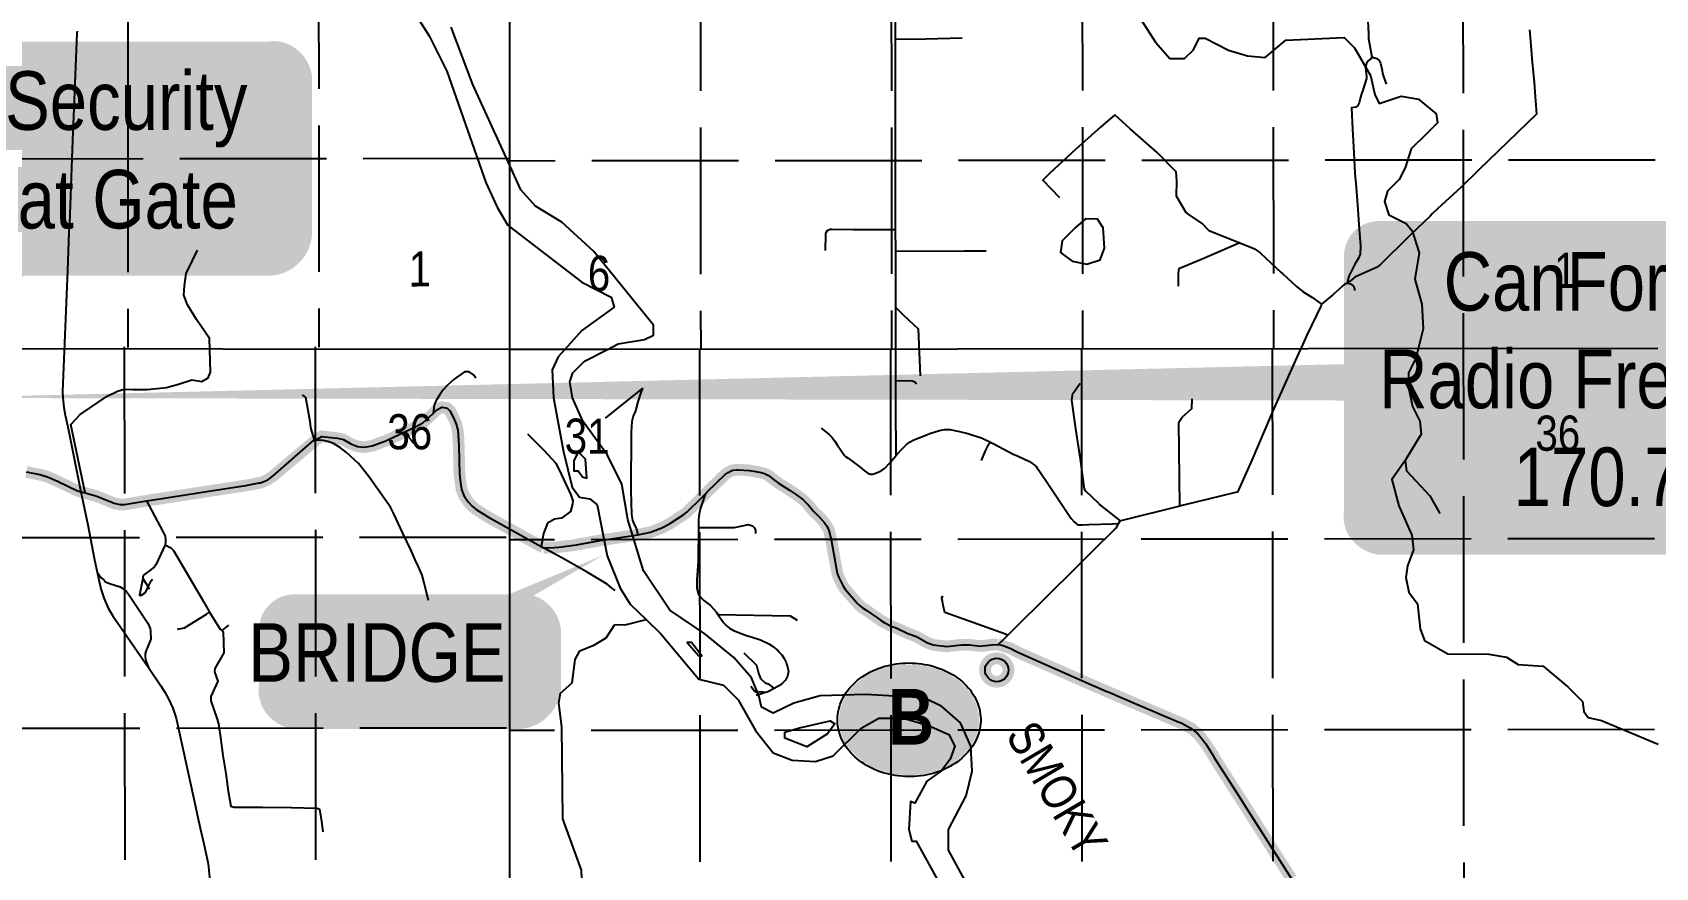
# Model space of a CAD drawing. Extents: x 408473 to 428843, y 6046006 to 6059852.
# Drawn here: x 422625 to 422901.7, y 6051118.6 to 6051261.1 of the extents above; entities that cross this region are included whole.
import ezdxf
from ezdxf.enums import TextEntityAlignment as Align

# ---------------------------------------------------------------- set-up
doc = ezdxf.new("R2010")
doc.units = 0
doc.header["$LTSCALE"] = 5
doc.linetypes.add('foc-UNSURVEYED', pattern=[12.5, 10, -2.5])
doc.layers.add('2', color=7, linetype='Continuous', true_color=0x6e6e6e)
for name, color, linetype in [('20', 160, 'Continuous'), ('27', 7, 'Continuous'), ('35', 37, 'Continuous'), ('36', 37, 'Continuous'), ('39', 28, 'Continuous'), ('L-USEC', 7, 'foc-UNSURVEYED'), ('P-PROPOSED', 10, 'Continuous'), ('T-WATER', 160, 'Continuous')]:
    doc.layers.add(name, color=color, linetype=linetype)
doc.styles.add('80', font='ARIALN.TTF', dxfattribs={"height": 10})
doc.styles.add('BOLD', font='ARIALNB.TTF')
doc.linetypes.add('TRACKS', pattern='A,3.81,[130,ltypeshp1.shx,S=6.35,R=0,X=0,Y=0],3.81', length=7.62)

# ---------------------------------------------------------------- blocks, each defined once
blk = doc.blocks.new('AA')
at = {"const_width": 4}
blk.add_lwpolyline([(-1, 0, 1), (1, 0, 1)], format="xyb", close=True, dxfattribs=at)
blk.add_circle((0, 0), 2)
blk = doc.blocks.new('Route_Letters')
h = blk.add_hatch(color=255)
h.dxf.hatch_style = 1
edge = h.paths.add_edge_path()
edge.add_ellipse((-0.12, 0.46), major_axis=(-11.97, 0), ratio=0.789318, start_angle=0, end_angle=360)
at = {"color": 5}
blk.add_open_spline([(-12.34, 0.46), (-12.34, -0.25), (-12.24, -0.97), (-11.72, -2.79), (-11.14, -3.88), (-9.56, -5.81), (-8.54, -6.66), (-6.22, -8.02), (-4.9, -8.54), (-2.12, -9.17), (-0.66, -9.3), (2.22, -9.13), (3.64, -8.84), (6.27, -7.89), (7.48, -7.22), (9.54, -5.6), (10.38, -4.64), (11.6, -2.54), (11.97, -1.4), (12.18, 0.91), (12.02, 2.08), (11.2, 4.3), (10.54, 5.35), (8.8, 7.2), (7.72, 7.99), (5.29, 9.24), (3.93, 9.68), (1.11, 10.18), (-0.35, 10.23), (-3.22, 9.91), (-4.61, 9.55), (-7.16, 8.47), (-8.32, 7.75), (-10.24, 6.02), (-11, 5.02), (-12.05, 2.86), (-12.32, 1.7), (-12.34, 0.52), (-12.34, 0.49), (-12.34, 0.46)], degree=3, knots=[0, 0, 0, 0, 0.219529, 0.219529, 0.575727, 0.575727, 0.931924, 0.931924, 1.288121, 1.288121, 1.644318, 1.644318, 2.000515, 2.000515, 2.356712, 2.356712, 2.712909, 2.712909, 3.069107, 3.069107, 3.425304, 3.425304, 3.781501, 3.781501, 4.137698, 4.137698, 4.493895, 4.493895, 4.850092, 4.850092, 5.20629, 5.20629, 5.562487, 5.562487, 5.918684, 5.918684, 6.274881, 6.274881, 6.283185, 6.283185, 6.283185, 6.283185], dxfattribs=at)
at = {"color": 14, "style": 'BOLD'}
blk.add_attdef('A', text='', height=9.5, dxfattribs=at).set_placement((0.22, 0.98), align=Align.MIDDLE)
blk = doc.blocks.new('*U81')
h = blk.add_hatch(color=255)
edge = h.paths.add_edge_path()
edge.add_line((-24, -20), (24, -20))
edge.add_arc((24, -14), 6, 270, 360)
edge.add_line((30, -14), (30, 12.5))
edge.add_arc((24, 12.5), 6, 0, 90)
edge.add_line((24, 18.5), (-24, 18.5))
edge.add_arc((-24, 12.5), 6, 90, 180)
edge.add_line((-30, 12.5), (-30, -14))
edge.add_arc((-24, -14), 6, 180, 270)
at = {"color": 1, "flags": 128}
blk.add_lwpolyline([(-24, -20, 3, 3, 0), (24, -20, 3, 3, 0.414214), (30, -14, 3, 3, 0), (30, 12.5, 3, 0, 0.414214), (24, 18.5, 0, 0, 0), (-24, 18.5, 0, 0, 0.414214), (-30, 12.5, 0, 0, 0), (-30, -14, 0, 3, 0.414214)], format="xyseb", close=True, dxfattribs=at)
for points in [[(-38.78, -41.03, 0, 7.5, 0), (0, 0, 0, 0, 0)], [(2.21, -8.77, 0, 7.5, 0), (0, 0, 0, 0, 0)]]:
    blk.add_lwpolyline(points, format="xyseb", dxfattribs=at)
at = {"color": 1, "style": '80'}
blk.add_attdef('ENTER_TEXT_001', (-26.85, -4.92), '', height=10, dxfattribs=at)
blk = doc.blocks.new('*U82')
h = blk.add_hatch(color=255)
edge = h.paths.add_edge_path()
edge.add_line((-44, -28.5), (44, -28.5))
edge.add_arc((44, -22.5), 6, 270, 360)
edge.add_line((50, -22.5), (50, 21))
edge.add_arc((44, 21), 6, 0, 90)
edge.add_line((44, 27), (-44, 27))
edge.add_arc((-44, 21), 6, 90, 180)
edge.add_line((-50, 21), (-50, -22.5))
edge.add_arc((-44, -22.5), 6, 180, 270)
at = {"color": 1, "flags": 128}
blk.add_lwpolyline([(-44, -28.5, 3, 3, 0), (44, -28.5, 3, 3, 0.414214), (50, -22.5, 3, 3, 0), (50, 21, 3, 0, 0.414214), (44, 27, 0, 0, 0), (-44, 27, 0, 0, 0.414214), (-50, 21, 0, 0, 0), (-50, -22.5, 0, 3, 0.414214)], format="xyseb", close=True, dxfattribs=at)
for points in [[(-291.22, -3.22, 0, 7.5, 0), (0, 0, 0, 0, 0)], [(248.95, -435.96, 0, 7.5, 0), (0, 0, 0, 0, 0)]]:
    blk.add_lwpolyline(points, format="xyseb", dxfattribs=at)
at = {"color": 1, "style": '80'}
blk.add_attdef('ENTER_TEXT_001', (-26.85, -4.92), '', height=10, dxfattribs=at)
blk = doc.blocks.new('*U130')
h = blk.add_hatch(color=254)
edge = h.paths.add_edge_path()
edge.add_line((-19, -11.5), (19, -11.5))
edge.add_arc((19, -5.5), 6, 270, 360)
edge.add_line((25, -5.5), (25, 4))
edge.add_arc((19, 4), 6, 0, 90)
edge.add_line((19, 10), (-19, 10))
edge.add_arc((-19, 4), 6, 90, 180)
edge.add_line((-25, 4), (-25, -5.5))
edge.add_arc((-19, -5.5), 6, 180, 270)
at = {"color": 160, "flags": 128}
blk.add_lwpolyline([(-19, -11.5, 3, 3, 0), (19, -11.5, 3, 3, 0.414214), (25, -5.5, 3, 3, 0), (25, 4, 3, 0, 0.414214), (19, 10, 0, 0, 0), (-19, 10, 0, 0, 0.414214), (-25, 4, 0, 0, 0), (-25, -5.5, 0, 3, 0.414214)], format="xyseb", close=True, dxfattribs=at)
at = {"color": 160, "style": '80'}
blk.add_attdef('ENTER_TEXT_001', (-26.85, -4.92), '', height=10, dxfattribs=at)

msp = doc.modelspace()

# ---------------------------------------------------------------- linework, layer by layer
at = {"color": 170, "flags": 128}
msp.add_lwpolyline([(422722.313, 6051171.884, 0, 4.997, 0), (422688.653, 6051155.22, 0, 0, 0)], format="xyseb", dxfattribs=at)
at = {"layer": '2', "linetype": 'Continuous', "flags": 128}
for points in [[(422706.404, 6051238.365), (422706.411, 6051280.275)], [(422706.402, 6051227.93), (422706.404, 6051238.365)], [(422706.399, 6051206.984), (422706.402, 6051227.93)], [(422706.399, 6051206.984), (422510.702, 6051207.229)], [(422706.359, 6051013.103), (422706.399, 6051206.984)], [(422715.772, 6051206.992), (422706.399, 6051206.984)], [(422723.068, 6051206.999), (422715.772, 6051206.992)], [(422902.095, 6051207.154), (422723.068, 6051206.999)]]:
    msp.add_lwpolyline(points, dxfattribs=at)
at = {"layer": '20', "linetype": 'Continuous', "flags": 128}
for points in [[(422690.452, 6051263.977), (422692.683, 6051260.475), (422695.65, 6051254.474), (422702.302, 6051235.482), (422704.279, 6051231.232), (422706.013, 6051228.231), (422706.402, 6051227.93), (422718.698, 6051218.446), (422723.679, 6051215.929), (422724.17, 6051214.18), (422718.66, 6051210.211), (422715.772, 6051206.992), (422714.646, 6051205.737), (422713.638, 6051203.496), (422713.866, 6051198.754), (422715.571, 6051189.515), (422717.041, 6051183.52), (422718.281, 6051181.768), (422720.027, 6051181.511), (422721.271, 6051180.508), (422722.979, 6051171.767), (422725.2, 6051166.269), (422726.935, 6051163.516), (422729.647, 6051160.911), (422732.154, 6051158.503), (422738.608, 6051150.74), (422742.847, 6051149.723), (422745.332, 6051147.217), (422748.304, 6051141.964), (422751.283, 6051138.208), (422754.522, 6051136.946), (422758.515, 6051136.678), (422761.516, 6051137.662), (422766.28, 6051142.381), (422769.284, 6051144.114), (422773.528, 6051144.094), (422777.766, 6051142.827), (422781.254, 6051141.314), (422782.244, 6051139.313), (422781.484, 6051137.071), (422779.978, 6051135.082), (422777.473, 6051133.347), (422775.459, 6051129.614), (422774.711, 6051129.867), (422774.44, 6051125.128), (422774.93, 6051123.129), (422775.679, 6051123.126), (422779.641, 6051115.872)], [(422783.888, 6051116.601), (422781.165, 6051121.603), (422781.18, 6051125.096), (422784.202, 6051130.821), (422785.22, 6051135.058), (422784.99, 6051139.3), (422783.26, 6051143.301), (422780.027, 6051146.06), (422777.039, 6051147.571), (422767.055, 6051148.116), (422759.315, 6051147.902), (422754.816, 6051146.675), (422751.313, 6051144.944), (422749.321, 6051145.951), (422748.831, 6051147.95), (422747.596, 6051150.949), (422744.616, 6051154.456), (422739.642, 6051158.47), (422733.67, 6051162.489), (422729.207, 6051169.245), (422726.501, 6051177.99), (422725.53, 6051183.982), (422723.057, 6051188.983), (422718.84, 6051194.741), (422717.111, 6051198.74), (422716.624, 6051201.487), (422717.13, 6051202.982), (422719.136, 6051204.969), (422723.068, 6051206.999), (422724.89, 6051207.939), (422729.387, 6051208.668), (422730.888, 6051209.41), (422730.895, 6051211.157), (422720.719, 6051223.677), (422715.25, 6051228.691), (422710.77, 6051231.454), (422708.287, 6051234.21), (422706.404, 6051238.365), (422702.221, 6051247.6), (422700.132, 6051252.21), (422696.433, 6051261.956)], [(422717.311, 6051188.01), (422717.303, 6051186.264), (422718.052, 6051186.26), (422718.796, 6051185.259), (422719.544, 6051185.006), (422719.309, 6051188.251), (422718.067, 6051189.504), (422717.311, 6051188.01)], [(422738.626, 6051154.732), (422739.126, 6051154.73), (422737.389, 6051156.983), (422736.64, 6051156.987), (422738.626, 6051154.732)], [(422755.796, 6051142.429), (422761.044, 6051143.653), (422761.79, 6051143.15), (422760.534, 6051141.409), (422757.029, 6051139.18), (422753.291, 6051140.694), (422753.296, 6051141.692), (422755.796, 6051142.429)]]:
    msp.add_lwpolyline(points, dxfattribs=at)
at = {"layer": '27', "linetype": 'Continuous', "flags": 128}
msp.add_lwpolyline([(422802.806, 6051227.76), (422800.548, 6051225.526), (422800.288, 6051223.531), (422802.277, 6051222.024), (422804.77, 6051221.511), (422807.02, 6051222.248), (422807.779, 6051224.241), (422807.548, 6051227.735), (422806.558, 6051229.238), (422804.561, 6051229.248), (422802.806, 6051227.76)], dxfattribs=at)
at = {"layer": '35', "linetype": 'Continuous', "flags": 128}
for points in [[(422848.365, 6051268.266), (422848.504, 6051268.109), (422848.75, 6051267.832), (422850.652, 6051265.999), (422852.164, 6051264.543), (422852.543, 6051263.98), (422852.681, 6051263.303), (422852.745, 6051261.641), (422852.751, 6051261.481), (422852.752, 6051261.477), (422852.758, 6051261.317), (422852.806, 6051260.058), (422852.927, 6051259.089), (422853.371, 6051256.905)], [(422853.371, 6051256.905), (422853.22, 6051256.631), (422852.722, 6051256.24), (422852.446, 6051255.843), (422852.267, 6051255.091), (422852.396, 6051253.955), (422852.421, 6051253.733), (422852.441, 6051253.21), (422851.833, 6051251.194), (422851.575, 6051250.615), (422851.392, 6051250.033), (422851.204, 6051249.072), (422850.972, 6051248.612), (422850.602, 6051248.325), (422849.856, 6051248.177), (422850.027, 6051244.558), (422850.305, 6051240.534), (422850.471, 6051237.064), (422850.675, 6051234.615), (422850.89, 6051231.668), (422851.195, 6051227.494), (422851.402, 6051224.669), (422851.332, 6051223.249), (422851.096, 6051222.536), (422850.456, 6051221.513), (422849.411, 6051219.5), (422849.147, 6051218.317)], [(422853.371, 6051256.905), (422853.792, 6051256.718), (422854.181, 6051256.599), (422854.6, 6051256.268), (422854.654, 6051256.169), (422854.847, 6051255.814), (422855.109, 6051254.568), (422855.146, 6051254.042), (422855.767, 6051252.229)], [(422688.629, 6051192.984), (422690.44, 6051193.831), (422691.593, 6051194.466), (422693.335, 6051196.081)], [(422693.335, 6051196.081), (422693.98, 6051196.714), (422694.84, 6051197.132), (422695.708, 6051196.986), (422696.206, 6051196.541), (422696.877, 6051195.203), (422697.281, 6051194.262), (422697.52, 6051193.232), (422697.674, 6051191.526), (422697.696, 6051190.511), (422697.815, 6051185.792), (422697.967, 6051184.693), (422698.183, 6051183.127), (422698.589, 6051182.068), (422698.916, 6051181.587), (422699.302, 6051181.02), (422699.998, 6051180.246), (422700.649, 6051179.711), (422702.755, 6051178.366), (422711.754, 6051173.392)], [(422673.304, 6051191.515), (422674.361, 6051192.168), (422677.048, 6051191.852), (422678.034, 6051191.602), (422679.316, 6051190.873), (422680.47, 6051190.459), (422681.576, 6051190.315), (422682.928, 6051190.554), (422685.271, 6051191.412), (422688.629, 6051192.984)], [(422644.454, 6051181.171), (422646.413, 6051181.473), (422655.848, 6051182.93), (422661.425, 6051183.791), (422663.689, 6051184.219), (422663.91, 6051184.26), (422665.133, 6051184.763), (422665.313, 6051184.887), (422666.089, 6051185.418), (422672.972, 6051191.449)], [(422672.972, 6051191.449), (422673.153, 6051191.421)], [(422673.153, 6051191.421), (422673.304, 6051191.515)], [(422623.992, 6051186.101), (422626.281, 6051185.635), (422627.604, 6051185.273), (422629.329, 6051184.502), (422632.732, 6051182.876), (422633.313, 6051182.698), (422634.008, 6051182.508), (422635.998, 6051181.962), (422638.945, 6051180.744), (422639.959, 6051180.549), (422640.708, 6051180.541), (422644.454, 6051181.171)], [(422739.713, 6051182.31), (422740.092, 6051182.739), (422743.134, 6051185.673), (422743.267, 6051185.766), (422743.612, 6051186.009), (422744.252, 6051186.347), (422744.454, 6051186.391), (422745.058, 6051186.453), (422745.401, 6051186.48), (422747.28, 6051186.346), (422748.41, 6051186.144), (422748.549, 6051186.119), (422749.005, 6051186.038), (422749.803, 6051185.817), (422750.488, 6051185.475), (422751.585, 6051184.648), (422752.229, 6051184.164), (422754.089, 6051183.008), (422755.251, 6051182.217), (422756.37, 6051181.388), (422757.338, 6051180.412), (422758.204, 6051179.345), (422759.208, 6051178.403), (422760.096, 6051177.358), (422760.487, 6051176.769), (422760.812, 6051176.131), (422761.173, 6051174.593), (422762.229, 6051168.81), (422762.494, 6051168.066), (422763.046, 6051166.934), (422763.156, 6051166.709), (422763.508, 6051166.175), (422763.559, 6051166.097), (422765.693, 6051163.673), (422765.955, 6051163.376), (422766.51, 6051162.919), (422767.144, 6051162.526), (422769.127, 6051161.131), (422769.577, 6051160.815), (422770.213, 6051160.433), (422771.541, 6051159.755), (422772.249, 6051159.487), (422772.401, 6051159.418), (422774.275, 6051158.56), (422775.727, 6051158.013), (422777.583, 6051156.967), (422778.261, 6051156.705), (422778.575, 6051156.589), (422780.891, 6051156.328), (422783.402, 6051156.621), (422784.546, 6051156.597), (422784.806, 6051156.591), (422786.644, 6051156.403), (422786.954, 6051156.405), (422788.631, 6051156.63), (422789.677, 6051156.672)], [(422728.244, 6051175.394), (422730.409, 6051175.822), (422730.668, 6051175.916), (422732.337, 6051176.565), (422733.642, 6051177.259), (422736.063, 6051178.836), (422736.633, 6051179.281), (422739.058, 6051181.666), (422739.713, 6051182.31)], [(422711.754, 6051173.392), (422712.147, 6051173.174)], [(422712.147, 6051173.174), (422713.949, 6051173.192), (422714.754, 6051173.288), (422717.369, 6051173.598), (422717.779, 6051173.687), (422721.816, 6051174.413), (422728.244, 6051175.394)], [(422791.264, 6051158.242), (422790.909, 6051158.419), (422780.584, 6051162.12), (422780.352, 6051163.069), (422780.068, 6051164.588), (422780.208, 6051164.984)], [(422789.677, 6051156.672), (422790.347, 6051156.524), (422791.789, 6051155.986), (422792.328, 6051155.702), (422793.097, 6051155.297), (422805.95, 6051149.624), (422806.24, 6051149.496), (422808.189, 6051148.661), (422808.412, 6051148.566), (422813.387, 6051146.436), (422820.359, 6051143.451), (422820.835, 6051143.277), (422822.398, 6051142.457), (422822.74, 6051142.22), (422823.69, 6051141.394), (422824.068, 6051140.971), (422824.261, 6051140.719), (422825.033, 6051139.707), (422826.212, 6051137.89), (422826.555, 6051137.251), (422830.712, 6051130.738), (422831.465, 6051129.559), (422833.568, 6051126.251), (422839.66, 6051116.668)]]:
    msp.add_lwpolyline(points, dxfattribs=at)
at = {"layer": '36', "linetype": 'Continuous', "flags": 128}
for points in [[(422752.31, 6051283.653), (422753.545, 6051283.509), (422754.927, 6051283.498), (422756.318, 6051283.487), (422758.199, 6051283.471), (422762.25, 6051283.614), (422765.912, 6051283.744), (422769.471, 6051283.919), (422771.416, 6051284.015), (422771.94, 6051284.006), (422772.104, 6051283.855), (422772.14, 6051283.718), (422772.25, 6051283.3), (422772.239, 6051281.362), (422772.119, 6051261.561), (422772.118, 6051261.401), (422772.117, 6051261.235), (422772.109, 6051259.894)], [(422772.109, 6051259.894), (422777.258, 6051260), (422783.491, 6051260.129)], [(422772.109, 6051259.894), (422772.11, 6051258.819), (422772.111, 6051254.995), (422772.112, 6051252.379), (422772.114, 6051247.163), (422772.121, 6051227.449)], [(422880.211, 6051261.521), (422880.489, 6051258.182), (422880.638, 6051256.545), (422881.047, 6051252.497), (422881.089, 6051251.901), (422881.103, 6051251.679), (422881.405, 6051247.107), (422871.612, 6051237.621), (422868.584, 6051234.687), (422864.57, 6051230.949), (422863.656, 6051230.099), (422863.304, 6051229.747), (422859.939, 6051226.532), (422858.257, 6051224.854), (422856.291, 6051222.954), (422854.748, 6051221.422), (422854.137, 6051220.963), (422851.609, 6051219.858), (422850.463, 6051219.295), (422849.974, 6051218.93), (422849.147, 6051218.317)], [(422825.581, 6051227.257), (422824.423, 6051228.466), (422822.152, 6051229.996), (422821.658, 6051230.407), (422820.077, 6051233.134), (422820.122, 6051235.751), (422820.014, 6051237.267), (422816.753, 6051240.568), (422812.157, 6051244.619), (422809.56, 6051246.986), (422807.098, 6051244.883), (422802.829, 6051241.073), (422798.438, 6051237.049), (422797.252, 6051235.883), (422800.125, 6051232.91)], [(422760.2, 6051223.855), (422760.266, 6051226.557), (422760.289, 6051226.745), (422760.309, 6051226.911), (422760.483, 6051227.231), (422760.523, 6051227.302), (422761.012, 6051227.484), (422761.36, 6051227.49), (422765.02, 6051227.476), (422772.121, 6051227.449)], [(422772.121, 6051227.449), (422772.128, 6051223.761)], [(422825.581, 6051227.257), (422829.722, 6051225.603), (422830.848, 6051225.153)], [(422634.008, 6051182.508), (422631.598, 6051194.209), (422632.419, 6051195.122), (422633.191, 6051195.876), (422637.748, 6051199.031), (422639.518, 6051199.861), (422640.667, 6051200.203), (422642.141, 6051200.184), (422644.614, 6051200.135), (422647.868, 6051200.472), (422649.907, 6051201.045), (422652.203, 6051201.834), (422653.894, 6051201.504), (422654.984, 6051202.16), (422655.383, 6051203.116), (422655.199, 6051208.846), (422653.021, 6051212.11), (422651.438, 6051214.599), (422650.821, 6051216.268), (422650.943, 6051217.849), (422651.263, 6051219.961), (422652.318, 6051222.142), (422653.172, 6051223.897)], [(422772.128, 6051223.761), (422783.92, 6051223.813), (422784.398, 6051223.814), (422787.609, 6051223.825)], [(422772.128, 6051223.761), (422772.13, 6051222.43), (422772.146, 6051214.19)], [(422830.848, 6051225.153), (422824.446, 6051222.391), (422820.466, 6051220.718), (422820.312, 6051220.06), (422820.363, 6051217.804)], [(422830.848, 6051225.153), (422833.225, 6051224.203), (422833.462, 6051224.09), (422834.291, 6051223.475), (422837.868, 6051220.143), (422838.201, 6051219.875), (422840.446, 6051217.808), (422841.666, 6051216.794), (422843.124, 6051215.88), (422843.53, 6051215.626), (422844.785, 6051214.717)], [(422848.437, 6051217.874), (422848.295, 6051217.711), (422846.711, 6051216.299), (422844.785, 6051214.717)], [(422849.147, 6051218.317), (422848.706, 6051218.052), (422848.437, 6051217.874)], [(422849.147, 6051218.317), (422849.704, 6051218.154), (422850.151, 6051217.834), (422850.408, 6051217.401), (422850.389, 6051217.016)], [(422844.785, 6051214.717), (422844.685, 6051214.504), (422842.286, 6051209.444), (422841.34, 6051207.351), (422840.835, 6051206.27), (422836.492, 6051196.518), (422832.888, 6051188.089), (422830.459, 6051182.657), (422830.09, 6051182.569), (422825.478, 6051181.473), (422821.271, 6051180.425), (422820.6, 6051180.258)], [(422772.146, 6051214.19), (422772.771, 6051213.571), (422773.461, 6051212.888), (422776.03, 6051210.506), (422776.372, 6051202.514)], [(422772.146, 6051214.19), (422772.147, 6051213.642), (422772.149, 6051213), (422772.172, 6051200.734), (422772.173, 6051200.182), (422772.178, 6051197.559), (422772.195, 6051188.825)], [(422700.636, 6051202.106), (422700.194, 6051202.659), (422699.497, 6051203.181), (422698.661, 6051203.198), (422696.932, 6051201.927), (422695.787, 6051200.876), (422695.075, 6051200.122), (422694.919, 6051199.917), (422694.643, 6051199.554), (422694.402, 6051199.183), (422693.8, 6051198.17), (422693.486, 6051197.466), (422693.335, 6051196.081)], [(422772.17, 6051201.673), (422774.992, 6051201.653), (422775.46, 6051201.453), (422775.722, 6051201.1)], [(422806.892, 6051180.654), (422804.543, 6051182.878), (422804.389, 6051183.148), (422803.66, 6051188.279), (422802.899, 6051193.451), (422802.207, 6051198.351), (422802.304, 6051199.155), (422802.402, 6051199.494), (422803.65, 6051201.21)], [(422673.153, 6051191.421), (422672.642, 6051193.053), (422672.493, 6051193.685), (422672.354, 6051194.692), (422671.629, 6051198.804), (422671.056, 6051199.269)], [(422722.744, 6051195.269), (422729.045, 6051200.336), (422728.757, 6051199.629), (422728.208, 6051198.041), (422727.807, 6051196.511), (422727.446, 6051195.599), (422727.207, 6051194.682), (422727.096, 6051192.883), (422727.036, 6051182.919), (422727.158, 6051178.839), (422727.306, 6051177.82), (422727.646, 6051177.028), (422727.988, 6051176.381), (422728.244, 6051175.394)], [(422820.6, 6051180.258), (422820.462, 6051194.612), (422821.013, 6051195.46), (422822.651, 6051196.903), (422822.728, 6051198.538)], [(422688.629, 6051192.984), (422688.971, 6051192.617), (422689.213, 6051191.997), (422689.635, 6051191.449), (422689.996, 6051191.082), (422690.247, 6051191.042)], [(422709.406, 6051192.575), (422712.14, 6051189.852), (422714.234, 6051187.581), (422715.218, 6051185.616), (422716.787, 6051182.173), (422717.141, 6051181.142), (422717.077, 6051180.612), (422716.741, 6051179.357), (422715.221, 6051178.218), (422714.031, 6051178.028), (422712.812, 6051177.334), (422712.134, 6051175.608), (422711.754, 6051173.392)], [(422759.458, 6051193.538), (422759.793, 6051193.321), (422760.868, 6051192.457), (422761.378, 6051191.96), (422761.812, 6051191.368), (422762.191, 6051190.738), (422763.436, 6051188.912), (422763.621, 6051188.731), (422764.071, 6051188.452), (422766.349, 6051186.753), (422766.476, 6051186.627), (422766.843, 6051186.262), (422767.46, 6051185.861), (422767.838, 6051185.706), (422768.269, 6051185.713), (422768.928, 6051185.918), (422769.726, 6051186.285), (422770.26, 6051186.695), (422771.224, 6051187.689), (422771.891, 6051188.468), (422772.195, 6051188.825)], [(422772.195, 6051188.825), (422773.05, 6051189.826), (422774.046, 6051190.796), (422774.642, 6051191.213), (422775.302, 6051191.563), (422776.311, 6051191.956), (422778.198, 6051192.692), (422779.635, 6051193.174), (422780.49, 6051193.314), (422781.436, 6051193.34), (422783.058, 6051193.008), (422784.467, 6051192.624), (422785.36, 6051192.38), (422786.833, 6051191.89), (422788.47, 6051191.114)], [(422772.195, 6051188.825), (422773.05, 6051189.826), (422774.046, 6051190.796), (422774.642, 6051191.213), (422775.302, 6051191.563), (422776.311, 6051191.956), (422778.198, 6051192.692), (422779.635, 6051193.174), (422780.49, 6051193.314), (422781.436, 6051193.34), (422783.058, 6051193.008), (422784.467, 6051192.624), (422785.36, 6051192.38), (422786.833, 6051191.89), (422788.47, 6051191.114)], [(422692.557, 6051164.145), (422691.825, 6051167.173), (422691.447, 6051168.503), (422690.861, 6051169.887), (422690.269, 6051171.105), (422689.585, 6051172.692), (422688.091, 6051175.752), (422686.654, 6051178.933), (422686.052, 6051180.099), (422683.854, 6051183.222), (422682.507, 6051185.122), (422681.667, 6051186.195), (422680.601, 6051187.527), (422678.552, 6051189.41), (422677.552, 6051190.186), (422676.362, 6051190.967), (422675.405, 6051191.282), (422674.618, 6051191.445), (422673.304, 6051191.515)], [(422786.805, 6051188.03), (422787.519, 6051189.716), (422788.068, 6051190.856), (422788.47, 6051191.114)], [(422788.47, 6051191.114), (422788.906, 6051190.908), (422792.216, 6051189.142), (422792.94, 6051188.859), (422794.989, 6051187.861), (422795.587, 6051187.454), (422796.132, 6051187.001), (422796.303, 6051186.766), (422796.568, 6051186.401), (422798.329, 6051183.771), (422802.092, 6051178.151), (422802.623, 6051177.569), (422803.053, 6051177.175), (422803.33, 6051177.09), (422803.984, 6051177.091), (422805.13, 6051177.13), (422809.158, 6051177.267), (422810.142, 6051177.301)], [(422739.713, 6051182.31), (422738.843, 6051179.772), (422738.68, 6051178.911), (422738.585, 6051178.003), (422738.573, 6051176.914), (422738.57, 6051176.605)], [(422644.454, 6051181.171), (422646.811, 6051176.764), (422647.302, 6051175.844), (422647.682, 6051175.134), (422647.689, 6051174.505), (422647.693, 6051174.215), (422647.642, 6051173.671)], [(422806.892, 6051180.654), (422807.01, 6051180.508), (422810.457, 6051177.732)], [(422820.6, 6051180.258), (422810.8, 6051177.818), (422810.457, 6051177.732)], [(422738.57, 6051176.605), (422738.508, 6051170.892), (422738.269, 6051167.702), (422738.265, 6051167.123), (422738.264, 6051166.254), (422738.517, 6051165.378), (422738.64, 6051165.197), (422739.011, 6051164.647), (422739.454, 6051164.192), (422740.61, 6051163.311), (422741.571, 6051162.236), (422741.698, 6051162.052), (422741.875, 6051161.793)], [(422738.57, 6051176.605), (422744.648, 6051176.605), (422746.579, 6051177.029), (422747.028, 6051177.11), (422747.763, 6051176.915), (422748.109, 6051176.544), (422748.274, 6051176.097), (422748.272, 6051175.591)], [(422789.677, 6051156.672), (422790.322, 6051157.309), (422793.265, 6051160.221), (422797.071, 6051163.986), (422803.695, 6051170.539), (422805.753, 6051172.575), (422809.42, 6051176.202), (422809.807, 6051176.573), (422810.142, 6051177.301)], [(422810.142, 6051177.301), (422810.457, 6051177.732)], [(422647.642, 6051173.671), (422646.085, 6051170.233), (422645.806, 6051169.829), (422644.792, 6051169.103), (422643.944, 6051168.496), (422643.84, 6051168.265), (422643.88, 6051167.902)], [(422647.642, 6051173.671), (422648.522, 6051173.182), (422648.676, 6051173.097), (422649.091, 6051172.678), (422652.297, 6051167.191), (422654.178, 6051163.988), (422655.228, 6051162.2)], [(422724.373, 6051165.85), (422723.752, 6051166.343), (422723.001, 6051166.938), (422721.6, 6051167.821), (422719.582, 6051169.003), (422715.782, 6051171.135), (422712.147, 6051173.174)], [(422643.88, 6051167.902), (422643.309, 6051165.087), (422643.526, 6051165.006), (422644.306, 6051165.538), (422644.762, 6051166.505)], [(422643.88, 6051167.902), (422644.762, 6051166.505)], [(422644.762, 6051166.505), (422645.246, 6051167.531), (422645.475, 6051167.815)], [(422644.762, 6051166.505), (422644.979, 6051166.171)], [(422649.762, 6051159.3), (422650.957, 6051159.498), (422654.695, 6051161.855), (422655.228, 6051162.2)], [(422655.228, 6051162.2), (422656.495, 6051160.043), (422657.023, 6051159.253), (422657.226, 6051159.211)], [(422657.362, 6051159.036), (422658.49, 6051159.953)], [(422741.875, 6051161.793), (422754.208, 6051161.572), (422755.414, 6051160.797)], [(422741.875, 6051161.793), (422742.808, 6051160.432), (422743.295, 6051159.883), (422743.859, 6051159.435), (422744.511, 6051159.041), (422746.743, 6051158.168), (422747.572, 6051157.957), (422749.147, 6051157.45), (422750.567, 6051156.791), (422751.164, 6051156.382), (422752.145, 6051155.557), (422752.252, 6051155.427), (422752.752, 6051154.893), (422753.149, 6051154.275), (422753.49, 6051153.598), (422753.579, 6051153.361), (422753.761, 6051152.875), (422753.932, 6051152.047), (422753.769, 6051151.239), (422753.418, 6051150.584), (422752.915, 6051150.062), (422752.357, 6051149.64), (422751.457, 6051149.151)], [(422657.362, 6051159.036), (422657.518, 6051158.836), (422657.674, 6051155.232), (422656.105, 6051152.58), (422656.081, 6051152.021), (422656.614, 6051150.388), (422655.423, 6051147.776), (422655.466, 6051147.049), (422656.535, 6051143.899), (422656.758, 6051143.123), (422657.065, 6051140.789), (422657.477, 6051137.75), (422658.006, 6051134.672), (422658.397, 6051131.664), (422658.852, 6051129.058), (422659.435, 6051128.934), (422661.666, 6051128.922), (422664.245, 6051128.918), (422669.204, 6051128.852), (422673.542, 6051128.719), (422673.968, 6051128.549), (422674.331, 6051126.479), (422674.546, 6051124.691)], [(422657.226, 6051159.211), (422657.362, 6051159.036)], [(422746.321, 6051155.213), (422748.446, 6051153.16), (422748.774, 6051151.767), (422749.153, 6051150.845), (422749.93, 6051150.103), (422750.453, 6051149.975), (422751.457, 6051149.151)], [(422750.018, 6051148.458), (422749.176, 6051148.609), (422748.529, 6051148.471), (422748.045, 6051148.734), (422747.483, 6051149.49)], [(422751.457, 6051149.151), (422750.38, 6051148.566), (422748.421, 6051147.982)]]:
    msp.add_lwpolyline(points, dxfattribs=at)
at = {"layer": '39', "linetype": 'Continuous', "flags": 128}
for points in [[(422632.652, 6051261.262), (422632.612, 6051260.923), (422632.101, 6051248.11), (422631.94, 6051244.125), (422631.82, 6051241.148), (422631.328, 6051228.42), (422631.258, 6051227.03), (422630.997, 6051220.458), (422630.827, 6051216.278), (422630.164, 6051199.819), (422630.202, 6051198.716), (422630.406, 6051197.105), (422630.62, 6051195.807), (422631.049, 6051193.805), (422633.309, 6051182.694), (422634.459, 6051177.071), (422635.638, 6051171.125), (422636.086, 6051168.971)], [(422636.086, 6051168.971), (422636.741, 6051168.055), (422637.181, 6051167.664), (422637.514, 6051167.376), (422638.15, 6051167.078), (422639.96, 6051166.483), (422640.45, 6051166.203), (422641.095, 6051165.685), (422641.428, 6051165.235), (422641.887, 6051164.548), (422644.704, 6051160.28), (422645.124, 6051159.364), (422645.182, 6051158.957), (422645.22, 6051157.591), (422644.573, 6051156.049), (422644.484, 6051155.828), (422644.278, 6051155.15), (422644.278, 6051154.582), (422644.375, 6051153.895), (422644.825, 6051152.724)], [(422636.086, 6051168.971), (422636.359, 6051167.707), (422636.69, 6051166.172), (422637.276, 6051164.45), (422637.97, 6051162.872), (422638.801, 6051161.43), (422639.964, 6051159.741), (422642.37, 6051156.271), (422644.825, 6051152.724)]]:
    msp.add_lwpolyline(points, dxfattribs=at)
at = {"layer": '39', "linetype": 'TRACKS', "flags": 128}
msp.add_lwpolyline([(422644.825, 6051152.724), (422646.947, 6051149.619), (422647.612, 6051148.541), (422648.238, 6051147.379), (422648.951, 6051145.827), (422649.508, 6051144.088), (422652.817, 6051129.016), (422653.129, 6051127.651), (422653.685, 6051125.124), (422654.242, 6051122.664), (422654.945, 6051119.534), (422655.062, 6051118.763), (422655.159, 6051117.406), (422655.188, 6051117.067), (422655.166, 6051112.937), (422655.246, 6051101.701), (422655.402, 6051100.403), (422655.636, 6051099.403), (422656.135, 6051097.893), (422656.418, 6051097.257), (422656.947, 6051096.366), (422657.691, 6051095.28), (422658.523, 6051094.372), (422659.443, 6051093.591), (422660.06, 6051092.997), (422661.412, 6051091.919), (422668.61, 6051086.166), (422676.74, 6051079.657), (422680.953, 6051076.298), (422687.361, 6051071.928), (422694.857, 6051066.829), (422698.316, 6051064.471), (422711.027, 6051055.828), (422715.624, 6051052.588), (422718.722, 6051050.494), (422721.183, 6051049.061), (422722.173, 6051048.476), (422725.79, 6051046.297), (422726.222, 6051046.042), (422732.143, 6051042.6), (422734.496, 6051041.235), (422745.469, 6051034.793), (422746.508, 6051034.183), (422759.944, 6051026.429), (422766.349, 6051022.684), (422767.84, 6051021.803), (422772.97, 6051018.805), (422774.52, 6051017.966), (422774.716, 6051017.864), (422776.845, 6051016.992), (422779.964, 6051016.146), (422783.338, 6051015.479), (422785.692, 6051014.802), (422787.065, 6051014.193), (422787.683, 6051013.812), (422788.841, 6051012.931), (422789.891, 6051011.965), (422790.804, 6051010.855), (422791.609, 6051009.609), (422792.611, 6051007.566), (422792.916, 6051006.837), (422794.213, 6051004.082), (422794.586, 6051003.446), (422795.038, 6051002.879), (422797.846, 6050999.6), (422798.965, 6050998.702), (422800.142, 6050998.092), (422800.29, 6050998.016), (422801.849, 6050997.551), (422804.361, 6050997.053), (422805.116, 6050996.825), (422806.402, 6050996.08), (422806.962, 6050995.606), (422807.413, 6050995.038), (422807.787, 6050994.419), (422808.111, 6050993.733), (422808.613, 6050992.224), (422808.761, 6050991.359), (422809.007, 6050990.588), (422809.577, 6050989.13), (422810.895, 6050986.35), (422811.917, 6050984.333), (422812.388, 6050983.79), (422812.634, 6050983.562)], dxfattribs=at)
at = {"layer": 'L-USEC', "color": 252, "ltscale": 0.5, "true_color": 0x8c8c8c, "flags": 128}
for points in [[(422641.152, 6051401.423), (422641.321, 6051207.344)], [(422673.699, 6051401.451), (422673.869, 6051207.372)], [(422738.777, 6051401.091), (422738.946, 6051207.012)], [(422771.324, 6051401.119), (422771.494, 6051207.04)], [(422803.872, 6051401.148), (422804.041, 6051207.069)], [(422836.419, 6051401.176), (422836.588, 6051207.097)], [(422868.761, 6051400.705), (422869.1, 6051013.129)], [(422706.388, 6051239.546), (422511.104, 6051239.376)], [(422901.655, 6051239.3), (422706.371, 6051239.129)], [(422640.685, 6051207.426), (422640.855, 6051013.347)], [(422673.233, 6051207.454), (422673.402, 6051013.375)], [(422738.741, 6051207.095), (422738.91, 6051013.016)], [(422771.288, 6051207.123), (422771.457, 6051013.044)], [(422803.836, 6051207.151), (422804.005, 6051013.073)], [(422836.383, 6051207.18), (422836.552, 6051013.101)], [(422705.809, 6051174.935), (422510.524, 6051174.765)], [(422901.506, 6051174.689), (422706.222, 6051174.519)], [(422705.837, 6051142.388), (422510.553, 6051142.217)], [(422901.534, 6051142.142), (422706.25, 6051141.971)]]:
    msp.add_lwpolyline(points, dxfattribs=at)
at = {"layer": 'P-PROPOSED', "color": 90, "const_width": 1.997, "flags": 128}
for points in [[(422623.992, 6051186.101), (422626.281, 6051185.635), (422627.604, 6051185.273), (422629.329, 6051184.502), (422632.732, 6051182.876), (422633.313, 6051182.698), (422634.008, 6051182.508), (422635.998, 6051181.962), (422638.945, 6051180.744), (422639.959, 6051180.549), (422640.708, 6051180.541), (422644.454, 6051181.171), (422646.413, 6051181.473), (422655.848, 6051182.93), (422661.425, 6051183.791), (422663.689, 6051184.219), (422663.91, 6051184.26), (422665.133, 6051184.763), (422665.313, 6051184.887), (422666.089, 6051185.418), (422673.304, 6051191.515), (422674.361, 6051192.168), (422677.048, 6051191.852), (422678.034, 6051191.602), (422679.316, 6051190.873), (422680.47, 6051190.459), (422681.576, 6051190.315), (422682.928, 6051190.554), (422685.271, 6051191.412), (422688.629, 6051192.984), (422690.44, 6051193.831), (422691.593, 6051194.466), (422693.335, 6051196.081), (422693.98, 6051196.714), (422694.84, 6051197.132), (422695.708, 6051196.986), (422696.206, 6051196.541), (422696.877, 6051195.203), (422697.281, 6051194.262), (422697.52, 6051193.232), (422697.674, 6051191.526), (422697.696, 6051190.511), (422697.815, 6051185.792), (422697.967, 6051184.693), (422698.183, 6051183.127), (422698.589, 6051182.068), (422698.916, 6051181.587), (422699.302, 6051181.02), (422699.998, 6051180.246), (422700.649, 6051179.711), (422702.755, 6051178.366), (422712.147, 6051173.174)], [(422712.147, 6051173.174), (422713.949, 6051173.192), (422714.754, 6051173.288), (422717.369, 6051173.598), (422717.779, 6051173.687), (422721.816, 6051174.413), (422728.244, 6051175.394), (422730.409, 6051175.822), (422730.668, 6051175.916), (422732.337, 6051176.565), (422733.642, 6051177.259), (422736.063, 6051178.836), (422736.633, 6051179.281), (422739.058, 6051181.666), (422739.713, 6051182.31), (422740.092, 6051182.739), (422743.134, 6051185.673), (422743.267, 6051185.766), (422743.612, 6051186.009), (422744.252, 6051186.347), (422744.454, 6051186.391), (422745.058, 6051186.453), (422745.401, 6051186.48), (422747.28, 6051186.346), (422748.41, 6051186.144), (422748.549, 6051186.119), (422749.005, 6051186.038), (422749.803, 6051185.817), (422750.488, 6051185.475), (422751.585, 6051184.648), (422752.229, 6051184.164), (422754.089, 6051183.008), (422755.251, 6051182.217), (422756.37, 6051181.388), (422757.338, 6051180.412), (422758.204, 6051179.345), (422759.208, 6051178.403), (422760.096, 6051177.358), (422760.487, 6051176.769), (422760.812, 6051176.131), (422761.173, 6051174.593), (422762.229, 6051168.81), (422762.494, 6051168.066), (422763.046, 6051166.934), (422763.156, 6051166.709), (422763.508, 6051166.175), (422763.559, 6051166.097), (422765.693, 6051163.673), (422765.955, 6051163.376), (422766.51, 6051162.919), (422767.144, 6051162.526), (422769.127, 6051161.131), (422769.577, 6051160.815), (422770.213, 6051160.433), (422771.541, 6051159.755), (422772.249, 6051159.487), (422772.401, 6051159.418), (422774.275, 6051158.56), (422775.727, 6051158.013), (422777.583, 6051156.967), (422778.261, 6051156.705), (422778.575, 6051156.589), (422780.891, 6051156.328), (422783.402, 6051156.621), (422784.546, 6051156.597), (422784.806, 6051156.591), (422786.644, 6051156.403), (422786.954, 6051156.405), (422788.631, 6051156.63), (422789.618, 6051156.67)], [(422789.563, 6051156.684), (422791.789, 6051155.986), (422792.328, 6051155.702), (422793.097, 6051155.297), (422805.95, 6051149.624), (422806.24, 6051149.496), (422808.189, 6051148.661), (422808.412, 6051148.566), (422813.387, 6051146.436), (422820.359, 6051143.451), (422820.835, 6051143.277), (422822.398, 6051142.457), (422822.74, 6051142.22), (422823.69, 6051141.394), (422824.068, 6051140.971), (422824.261, 6051140.719), (422825.033, 6051139.707), (422826.212, 6051137.89), (422826.555, 6051137.251), (422830.712, 6051130.738), (422831.465, 6051129.559), (422833.568, 6051126.251), (422839.66, 6051116.668)]]:
    msp.add_lwpolyline(points, dxfattribs=at)
at = {"layer": 'T-WATER', "linetype": 'Continuous', "flags": 128}
for points in [[(422808.033, 6051272.65), (422816.449, 6051259.38), (422818.931, 6051256.622), (422821.427, 6051256.609), (422822.932, 6051258.099), (422823.941, 6051260.09), (422824.939, 6051260.085), (422828.922, 6051258.068), (422832.161, 6051257.052), (422835.155, 6051256.787), (422838.665, 6051259.763), (422848.651, 6051260.21), (422850.389, 6051258.454), (422853.11, 6051253.699), (422853.841, 6051250.451), (422854.582, 6051248.95), (422858.333, 6051250.178), (422861.325, 6051249.663), (422864.307, 6051247.152), (422864.549, 6051245.653), (422862.542, 6051243.667)], [(422862.542, 6051243.667), (422860.033, 6051241.185), (422859.018, 6051237.946), (422858.009, 6051235.955), (422856.002, 6051233.969), (422855.493, 6051232.225), (422856.23, 6051229.975), (422859.218, 6051228.462), (422860.21, 6051227.209), (422861.438, 6051223.46), (422860.666, 6051218.972), (422861.892, 6051214.723), (422862.119, 6051210.48), (422860.845, 6051205.496), (422859.584, 6051203.007), (422859.571, 6051200.512), (422860.303, 6051197.264), (422861.537, 6051194.762), (422861.775, 6051192.515), (422859.006, 6051188.038)], [(422859.006, 6051188.038), (422856.743, 6051184.806), (422857.967, 6051180.308), (422860.188, 6051175.305), (422860.424, 6051172.809), (422859.411, 6051170.069), (422859.151, 6051168.074), (422859.637, 6051165.576), (422861.124, 6051163.572), (422861.601, 6051159.328), (422862.339, 6051157.328), (422866.321, 6051155.061), (422873.31, 6051155.024), (422876.302, 6051154.509), (422878.292, 6051153.25), (422882.534, 6051152.978), (422886.759, 6051149.462), (422889.242, 6051146.954), (422889.482, 6051145.206), (422890.226, 6051144.204), (422892.47, 6051143.692), (422902.183, 6051139.648)], [(422859.006, 6051188.038), (422859.247, 6051186.29), (422863.218, 6051182.027), (422864.949, 6051179.023)], [(422718.086, 6051111.179), (422718.84, 6051112.173), (422718.622, 6051118.162), (422715.424, 6051126.911), (422715.258, 6051142.63), (422714.78, 6051146.625), (422715.038, 6051148.37), (422717.044, 6051150.106), (422717.564, 6051154.095), (422718.321, 6051155.588), (422720.821, 6051156.574), (422722.824, 6051157.811), (422724.333, 6051160.048)], [(422724.333, 6051160.048), (422726.08, 6051160.039), (422729.647, 6051160.911)]]:
    msp.add_lwpolyline(points, dxfattribs=at)

# ---------------------------------------------------------------- block references
ref = msp.add_blockref('*U81', (422641.238, 6051241.036), dxfattribs=dict(xscale=0.9987164294928588, yscale=0.9987164294928588, zscale=0.9987164294928588))
ref.add_attrib('ENTER_TEXT_001', 'Security', (422620.365, 6051244.45), dxfattribs={"color": 1, "height": 9.9872, "style": '80'})
ref.add_attrib('ENTER_TEXT_002', 'at Gate', (422622.521, 6051227.628), dxfattribs={"color": 1, "height": 9.9872, "style": '80'})
ref = msp.add_blockref('*U82', (422898.525, 6051201.932), dxfattribs=dict(xscale=0.9987164294928588, yscale=0.9987164294928588, zscale=0.9987164294928588))
ref.add_attrib('ENTER_TEXT_001', 'CanFor Main', (422865.594, 6051213.601), dxfattribs={"color": 1, "height": 9.98716, "style": '80'})
ref.add_attrib('ENTER_TEXT_002', 'Radio Frequency', (422854.574, 6051196.956), dxfattribs={"color": 1, "height": 9.98716, "style": '80'})
ref.add_attrib('ENTER_TEXT_003', '170.700', (422877.516, 6051180.27), dxfattribs={"color": 1, "height": 9.9872, "style": '80'})
for name, p, xscale, yscale, zscale, values in [('*U130', (422688.653, 6051155.22), 0.9994713799999998, 0.9994713799999998, 0.9994713799999998, {'ENTER_TEXT_001': 'BRIDGE'}), ('Route_Letters', (422774.589, 6051143.357), 0.9987164294928588, 0.9987164294928588, 0.9987164294928588, {'A': 'B'})]:
    msp.add_blockref(name, p, dxfattribs=dict(xscale=xscale, yscale=yscale, zscale=zscale)).add_auto_attribs(values)
at = {"xscale": 0.9987164294928588, "yscale": 0.9987164294928588, "zscale": 0.9987164294928588}
msp.add_blockref('AA', (422789.408, 6051152.308), dxfattribs=at)

# ---------------------------------------------------------------- texts
at = {"layer": '20', "linetype": 'Continuous', "style": '80'}
msp.add_text('SMOKY', height=5.9923, rotation=300.57618, dxfattribs=at).set_placement((422790.815, 6051141.158))
at = {"layer": 'L-USEC', "color": 252, "true_color": 0x8c8c8c, "style": '80'}
for s, height, p in [('1', 5.992, (422691.078, 6051220.723)), ('6', 5.992, (422721.618, 6051219.962)), ('1', 5.992, (422886.346, 6051220.477)), ('36', 5.9923, (422689.353, 6051192.958)), ('36', 5.9923, (422885.05, 6051192.712))]:
    msp.add_text(s, height=height, rotation=0.04999, dxfattribs=at).set_placement(p, align=Align.MIDDLE)
msp.add_text('31', height=5.9923, rotation=0.04999, dxfattribs=at).set_placement((422719.579, 6051192.197), align=Align.MIDDLE_CENTER)

doc.saveas('drawing.dxf')
